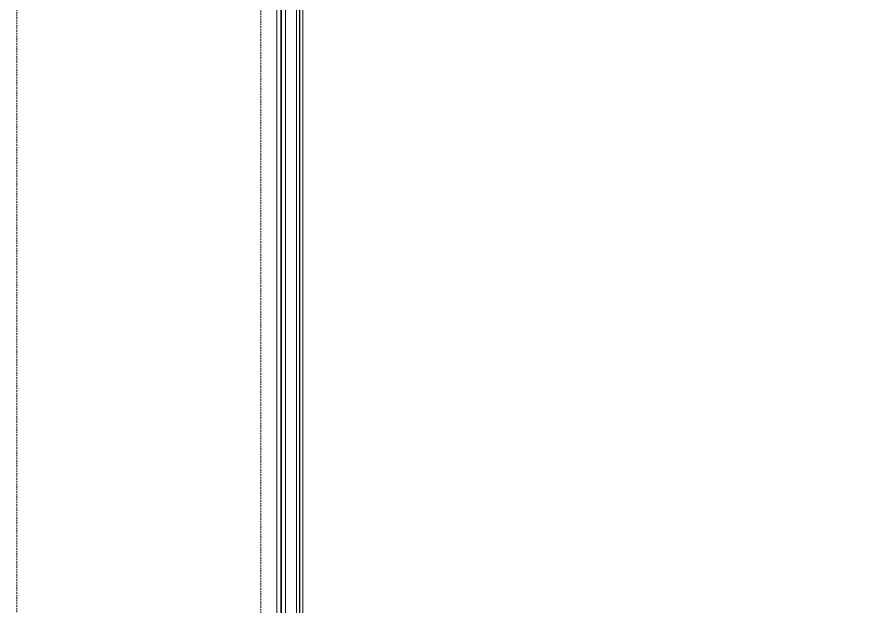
# Model space of a CAD drawing. Extents: x -1457 to 23780, y -2071 to 4205.
# Drawn here: x 13012.2 to 13135.1, y 527.4 to 612.7 of the extents above; entities that cross this region are included whole.
import ezdxf

# ---------------------------------------------------------------- set-up
doc = ezdxf.new("R2010")
doc.units = 0
doc.header["$MEASUREMENT"] = 0
doc.linetypes.add('HIDDEN', pattern=[0.375, 0.25, -0.125])
doc.layers.add('15', color=9, linetype='Continuous', lineweight=9)
doc.layers.add('M-TEFRIS2-015', color=129, linetype='Continuous', lineweight=9)

# ---------------------------------------------------------------- blocks, each defined once
blk = doc.blocks.new('*U219')
at = {"layer": '15'}
for p, q in [((1.47, -18.95), (62.7, -18.95)), ((1.47, -19.35), (62.7, -19.35)), ((1.47, -19.42), (62.7, -19.42)), ((1.47, -19.82), (62.7, -19.82)), ((1.47, -21.42), (62.7, -21.42)), ((1.47, -22.02), (62.7, -22.02)), ((1.47, -22.1), (62.7, -22.1)), ((1.47, -22.7), (62.7, -22.7))]:
    blk.add_line(p, q, dxfattribs=at)
blk = doc.blocks.new('*U220')
at = {"layer": '15'}
for p, q in [((-1.47, -18.95), (-183.94, -18.95)), ((-1.47, -19.35), (-183.94, -19.35)), ((-1.47, -19.42), (-183.94, -19.42)), ((-1.47, -19.82), (-183.94, -19.82)), ((-1.47, -21.42), (-183.94, -21.42)), ((-1.47, -22.02), (-183.94, -22.02)), ((-1.47, -22.1), (-183.94, -22.1)), ((-1.47, -22.7), (-183.94, -22.7))]:
    blk.add_line(p, q, dxfattribs=at)

msp = doc.modelspace()

# ---------------------------------------------------------------- linework, layer by layer
at = {"layer": 'M-TEFRIS2-015', "linetype": 'HIDDEN', "lineweight": 0}
for points in [[(15478.82, 284.7), (13012.2, 284.7), (13012.2, 1124.03)], [(13047.5, 1124.03), (13047.5, 320), (15478.82, 320)]]:
    msp.add_lwpolyline(points, dxfattribs=at)

# ---------------------------------------------------------------- block references
at = {"layer": 'M-TEFRIS2-015', "linetype": 'HIDDEN', "lineweight": 0, "rotation": 270}
for name, p in [('*U219', (13072.5, 618)), ('*U220', (13072.5, 385))]:
    msp.add_blockref(name, p, dxfattribs=at)

doc.saveas('drawing.dxf')
